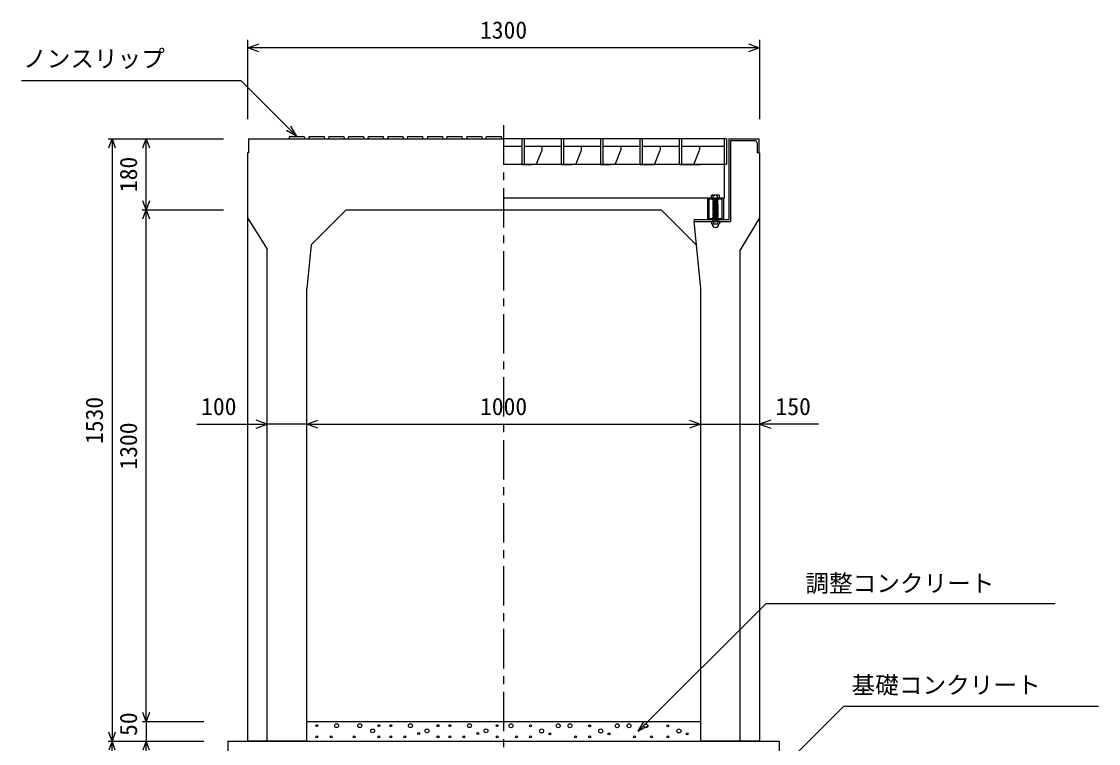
# Model space of a CAD drawing. Units: millimetres, scale not verified. Extents: x -16800 to 16800, y -5940 to 5940.
# Drawn here: x 1676 to 4411, y -2003 to -169 of the extents above; entities that cross this region are included whole.
import ezdxf
from ezdxf.enums import TextEntityAlignment as Align

# ---------------------------------------------------------------- set-up
doc = ezdxf.new("R2010")
doc.units = ezdxf.units.MM
doc.header["$LTSCALE"] = 20
doc.linetypes.add('CHAIN1', pattern=[8, 5, -1, 1, -1])
doc.linetypes.add('DOTTED', pattern=[1.75, 0.25, -1.5])
for name, color, linetype, lineweight in [('0-0_DIM', 7, 'Continuous', 25), ('0-2_HATCH', 6, 'Continuous', 25), ('0-5_OUTLINE', 3, 'Continuous', 25)]:
    doc.layers.add(name, color=color, linetype=linetype, lineweight=lineweight)
doc.styles.add('ＭＳ ゴシック', font='')
doc.styles.get('ＭＳ ゴシック').set_extended_font_data('MS Gothic')

msp = doc.modelspace()

# ---------------------------------------------------------------- linework, layer by layer
at = {"layer": '0-0_DIM'}
for p, q in [((2250.08, -215.32), (2250.08, -417.06)), ((3550.08, -215.32), (3550.08, -417.06)), ((3550.08, -235.32), (2250.08, -235.32)), ((1675.9, -318.36), (2232.79, -318.36)), ((2375, -460.58), (2232.79, -318.36)), ((2375, -460.58), (2360, -434.6)), ((2375, -460.58), (2349.02, -445.58)), ((1895.8, -467.06), (2189.13, -467.06)), ((1905.8, -467.06), (1905.8, -1997.06)), ((1992.46, -647.06), (1992.46, -467.06)), ((1982.46, -647.06), (2189.13, -647.06)), ((1992.46, -1947.06), (1992.46, -647.06)), ((2121.31, -1191.85), (2300, -1191.85)), ((2400, -1191.85), (2300, -1191.85)), ((2400, -1191.85), (3400, -1191.85)), ((3400, -1191.85), (3550, -1191.85)), ((3700, -1191.85), (3550, -1191.85)), ((3241.92, -1972.06), (3566.38, -1647.6)), ((3566.38, -1647.6), (4300.73, -1647.6)), ((3763.65, -1908.41), (3600, -2072.06)), ((3763.65, -1908.41), (4410.53, -1908.41)), ((1982.46, -1947.06), (2139.13, -1947.06)), ((1992.46, -1947.06), (1992.46, -1997.06)), ((3241.92, -1972.06), (3256.92, -1946.08)), ((3241.92, -1972.06), (3267.9, -1957.06)), ((1895.8, -1997.06), (2139.13, -1997.06)), ((1905.8, -2147.06), (1905.8, -1997.06)), ((1992.46, -2047.06), (1992.46, -1997.06))]:
    msp.add_line(p, q, dxfattribs=at)
at = {"layer": '0-0_DIM', "linetype": 'CHAIN1'}
msp.add_line((2900, -432.06), (2900, -2347.06), dxfattribs=at)
at = {"layer": '0-0_DIM'}
for points in [[(2278.3, -245.58), (2250.11, -235.32), (2278.3, -225.06)], [(3521.92, -225.06), (3550.11, -235.32), (3521.92, -245.58)], [(1897.59, -489.62), (1905.8, -467.06), (1914.01, -489.62)], [(1984.26, -489.62), (1992.46, -467.06), (2000.67, -489.62)], [(2000.67, -624.51), (1992.46, -647.06), (1984.26, -624.51)], [(1984.26, -669.62), (1992.46, -647.06), (2000.67, -669.62)], [(2271.81, -1202.11), (2300, -1191.85), (2271.81, -1181.59)], [(2428.19, -1202.11), (2400, -1191.85), (2428.19, -1181.59)], [(3371.81, -1181.59), (3400, -1191.85), (3371.81, -1202.11)], [(3578.19, -1181.59), (3550, -1191.85), (3578.19, -1202.11)], [(2000.67, -1924.51), (1992.46, -1947.06), (1984.26, -1924.51)], [(1914.01, -1974.51), (1905.8, -1997.06), (1897.59, -1974.51)], [(1914.01, -2019.62), (1905.8, -1997.06), (1897.59, -2019.62)], [(2000.67, -2019.62), (1992.46, -1997.06), (1984.26, -2019.62)]]:
    msp.add_lwpolyline(points, dxfattribs=at)
at = {"layer": '0-2_HATCH'}
for p, q in [((2356, -460.58), (2355, -467.08)), ((2406, -460.58), (2405, -467.08)), ((2456, -460.58), (2455, -467.08)), ((2506.5, -460.58), (2505.5, -467.08)), ((2556, -460.58), (2555, -467.08)), ((2606.5, -460.58), (2605.5, -467.08)), ((2656, -460.58), (2655, -467.08)), ((2706.5, -460.56), (2705.5, -467.06)), ((2756, -460.58), (2755, -467.08)), ((2806.5, -460.56), (2805.5, -467.06)), ((2856, -460.58), (2855, -467.08)), ((3466, -467.06), (2900, -467.06)), ((2947, -486.06), (2900, -486.06)), ((2947, -532.06), (2947, -467.06)), ((2953, -532.06), (2953, -467.06)), ((3047, -486.06), (2953, -486.06)), ((3047, -532.06), (3047, -467.06)), ((3053, -532.06), (3053, -467.06)), ((3147, -486.06), (3053, -486.06)), ((3147, -532.06), (3147, -467.06)), ((3153, -532.06), (3153, -467.06)), ((3247, -486.06), (3153, -486.06)), ((3247, -532.06), (3247, -467.06)), ((3253, -532.06), (3253, -467.06)), ((3347, -486.06), (3253, -486.06)), ((3347, -532.06), (3347, -467.06)), ((3353, -532.06), (3353, -467.06)), ((3460, -486.06), (3353, -486.06)), ((3460, -467.06), (3460, -617.06)), ((3466, -467.06), (3466, -532.06)), ((3472, -467.06), (3472, -672.06)), ((3476.5, -471.56), (3476.5, -676.56)), ((3538, -471.56), (3476.5, -471.56)), ((3543.5, -477.06), (3543.5, -502.06)), ((2983, -532.06), (2997.57, -495.64)), ((3083, -532.06), (3097.57, -495.64)), ((3183, -532.06), (3197.57, -495.64)), ((3383, -532.06), (3397.57, -495.64)), ((3548, -502.06), (3543.5, -502.06)), ((3466, -532.06), (2900, -532.06)), ((2947, -532.06), (2972, -532.06)), ((3047, -532.06), (3072, -532.06)), ((3147, -532.06), (3172, -532.06)), ((3247, -532.06), (3272, -532.06)), ((3347, -532.06), (3388, -532.06)), ((3353, -532.06), (3399, -532.06)), ((3460, -617.06), (2900, -617.06)), ((3418, -620.06), (3418, -669.06)), ((3455, -617.06), (3421, -617.06)), ((3429.5, -609.56), (3427.5, -611.06)), ((3427.5, -617.06), (3427.5, -611.06)), ((3448.5, -617.06), (3427.5, -617.06)), ((3427.83, -610.79), (3429.5, -609.56)), ((3446.5, -609.56), (3429.5, -609.56)), ((3431.5, -617.06), (3444.5, -617.06)), ((3431.5, -618.06), (3432.5, -617.06)), ((3432.5, -619.06), (3431.5, -618.06)), ((3431.5, -620.06), (3432.5, -619.06)), ((3432.5, -621.06), (3431.5, -620.06)), ((3431.5, -622.06), (3432.5, -621.06)), ((3444.5, -621.06), (3431.5, -622.06)), ((3432.5, -623.06), (3431.5, -622.06)), ((3431.5, -624.06), (3432.5, -623.06)), ((3444.5, -623.06), (3431.5, -624.06)), ((3432.5, -625.06), (3431.5, -624.06)), ((3431.5, -626.06), (3432.5, -625.06)), ((3444.5, -625.06), (3431.5, -626.06)), ((3432.5, -627.06), (3431.5, -626.06)), ((3431.5, -628.06), (3432.5, -627.06)), ((3444.5, -627.06), (3431.5, -628.06)), ((3432.5, -629.06), (3431.5, -628.06)), ((3432.5, -617.06), (3432.5, -611.06)), ((3443.5, -617.06), (3443.5, -611.06)), ((3443.5, -618.06), (3444.5, -617.06)), ((3444.5, -619.06), (3443.5, -618.06)), ((3443.5, -622.06), (3444.5, -621.06)), ((3444.5, -623.06), (3443.5, -622.06)), ((3443.5, -624.06), (3444.5, -623.06)), ((3444.5, -625.06), (3443.5, -624.06)), ((3443.5, -626.06), (3444.5, -625.06)), ((3444.5, -627.06), (3443.5, -626.06)), ((3448.17, -610.79), (3446.5, -609.56)), ((3448.5, -617.06), (3448.5, -611.06)), ((3458, -620.06), (3458, -669.06)), ((3444.5, -629.06), (3431.5, -630.06)), ((3431.5, -630.06), (3432.5, -629.06)), ((3444.5, -631.06), (3431.5, -632.06)), ((3432.5, -633.06), (3431.5, -632.06)), ((3444.5, -633.06), (3431.5, -634.06)), ((3431.5, -634.06), (3432.5, -633.06)), ((3432.5, -635.06), (3431.5, -634.06)), ((3444.5, -635.06), (3431.5, -636.06)), ((3431.5, -636.06), (3432.5, -635.06)), ((3432.5, -637.06), (3431.5, -636.06)), ((3444.5, -637.06), (3431.5, -638.06)), ((3431.5, -638.06), (3432.5, -637.06)), ((3432.5, -639.06), (3431.5, -638.06)), ((3444.5, -639.06), (3431.5, -640.06)), ((3431.5, -640.06), (3432.5, -639.06)), ((3432.5, -641.06), (3431.5, -640.06)), ((3444.5, -641.06), (3431.5, -642.06)), ((3431.5, -642.06), (3432.5, -641.06)), ((3432.5, -643.06), (3431.5, -642.06)), ((3444.5, -643.06), (3431.5, -644.06)), ((3431.5, -644.06), (3432.5, -643.06)), ((3432.5, -645.06), (3431.5, -644.06)), ((3444.5, -645.06), (3431.5, -646.06)), ((3431.5, -646.06), (3432.5, -645.06)), ((3432.5, -647.06), (3431.5, -646.06)), ((3444.5, -647.06), (3431.5, -648.06)), ((3431.5, -648.06), (3432.5, -647.06)), ((3432.5, -649.06), (3431.5, -648.06)), ((3444.5, -649.06), (3431.5, -650.06)), ((3431.5, -650.06), (3432.5, -649.06)), ((3432.5, -651.06), (3431.5, -650.06)), ((3444.5, -651.06), (3431.5, -652.06)), ((3431.5, -652.06), (3432.5, -651.06)), ((3432.5, -653.06), (3431.5, -652.06)), ((3444.5, -653.06), (3431.5, -654.06)), ((3431.5, -654.06), (3432.5, -653.06)), ((3432.5, -655.06), (3431.5, -654.06)), ((3444.5, -655.06), (3431.5, -656.06)), ((3431.5, -656.06), (3432.5, -655.06)), ((3432.5, -657.06), (3431.5, -656.06)), ((3443.5, -630.06), (3444.5, -629.06)), ((3444.5, -631.06), (3443.5, -630.06)), ((3443.5, -632.06), (3444.5, -631.06)), ((3444.5, -633.06), (3443.5, -632.06)), ((3443.5, -634.06), (3444.5, -633.06)), ((3443.5, -634.06), (3444.5, -635.06)), ((3443.5, -636.06), (3444.5, -635.06)), ((3443.5, -636.06), (3444.5, -637.06)), ((3443.5, -638.06), (3444.5, -637.06)), ((3443.5, -638.06), (3444.5, -639.06)), ((3443.5, -640.06), (3444.5, -639.06)), ((3443.5, -640.06), (3444.5, -641.06)), ((3443.5, -642.06), (3444.5, -641.06)), ((3443.5, -642.06), (3444.5, -643.06)), ((3443.5, -644.06), (3444.5, -643.06)), ((3443.5, -644.06), (3444.5, -645.06)), ((3443.5, -646.06), (3444.5, -645.06)), ((3443.5, -646.06), (3444.5, -647.06)), ((3443.5, -648.06), (3444.5, -647.06)), ((3443.5, -648.06), (3444.5, -649.06)), ((3443.5, -650.06), (3444.5, -649.06)), ((3443.5, -650.06), (3444.5, -651.06)), ((3443.5, -652.06), (3444.5, -651.06)), ((3443.5, -652.06), (3444.5, -653.06)), ((3443.5, -654.06), (3444.5, -653.06)), ((3443.5, -654.06), (3444.5, -655.06)), ((3443.5, -656.06), (3444.5, -655.06)), ((3443.5, -656.06), (3444.5, -657.06)), ((3382.95, -676.56), (3476.5, -676.56)), ((3382.95, -676.56), (3388.89, -735.95)), ((3455, -672.06), (3421, -672.06)), ((3428.66, -676.56), (3427.79, -677.21)), ((3427.79, -677.21), (3427.79, -682.4)), ((3429.49, -683.37), (3427.79, -682.4)), ((3447.34, -676.56), (3428.66, -676.56)), ((3429.49, -683.69), (3429.49, -683.37)), ((3446.51, -683.37), (3429.49, -683.37)), ((3444.5, -657.06), (3431.5, -658.06)), ((3431.5, -658.06), (3432.5, -657.06)), ((3432.5, -659.06), (3431.5, -658.06)), ((3444.5, -659.06), (3431.5, -660.06)), ((3431.5, -660.06), (3432.5, -659.06)), ((3432.5, -661.06), (3431.5, -660.06)), ((3444.5, -661.07), (3431.5, -662.07)), ((3431.5, -662.07), (3432.5, -661.07)), ((3432.5, -663.07), (3431.5, -662.07)), ((3444.51, -663.07), (3431.51, -664.07)), ((3431.51, -664.07), (3432.51, -663.07)), ((3432.51, -665.07), (3431.51, -664.07)), ((3444.51, -665.07), (3431.51, -666.07)), ((3431.51, -666.07), (3432.51, -665.07)), ((3432.51, -667.07), (3431.51, -666.07)), ((3444.51, -667.07), (3431.51, -668.07)), ((3431.51, -668.07), (3432.51, -667.07)), ((3432.51, -669.07), (3431.51, -668.07)), ((3431.51, -670.07), (3432.51, -669.07)), ((3432.51, -671.07), (3431.51, -670.07)), ((3431.51, -672.08), (3432.51, -671.08)), ((3432.51, -673.08), (3431.51, -672.08)), ((3431.51, -676.07), (3432.51, -675.07)), ((3432, -676.56), (3431.51, -676.07)), ((3431.52, -674.08), (3432.52, -673.08)), ((3432.52, -675.08), (3431.52, -674.08)), ((3432.9, -677.21), (3432.9, -682.4)), ((3443.1, -677.21), (3443.1, -682.4)), ((3443.5, -658.06), (3444.5, -657.06)), ((3443.5, -658.06), (3444.5, -659.06)), ((3443.5, -660.06), (3444.5, -659.06)), ((3443.5, -660.06), (3444.5, -661.07)), ((3443.5, -662.07), (3444.5, -661.07)), ((3443.5, -662.07), (3444.51, -663.07)), ((3443.51, -664.07), (3444.51, -663.07)), ((3443.51, -664.07), (3444.51, -665.07)), ((3443.51, -666.07), (3444.51, -665.07)), ((3443.51, -666.07), (3444.51, -667.07)), ((3443.51, -668.07), (3444.51, -667.07)), ((3443.51, -668.07), (3444.51, -669.07)), ((3443.51, -670.07), (3444.51, -669.07)), ((3443.51, -670.07), (3444.52, -671.08)), ((3443.51, -676.07), (3444.51, -675.07)), ((3443.51, -676.07), (3444, -676.56)), ((3443.52, -672.08), (3444.52, -671.08)), ((3443.52, -672.08), (3444.52, -673.08)), ((3443.52, -674.08), (3444.52, -673.08)), ((3443.52, -674.08), (3444.52, -675.08)), ((3446.51, -683.37), (3448.21, -682.4)), ((3446.51, -683.69), (3446.51, -683.37)), ((3447.34, -676.56), (3448.21, -677.21)), ((3448.21, -677.21), (3448.21, -682.4)), ((3446.51, -683.69), (3429.49, -683.69))]:
    msp.add_line(p, q, dxfattribs=at)
at = {"layer": '0-2_HATCH', "linetype": 'DOTTED'}
for p, q in [((3444.5, -617.06), (3431.5, -618.06)), ((3444.5, -619.06), (3431.5, -620.06)), ((3444.51, -669.07), (3431.51, -670.07)), ((3444.52, -671.08), (3431.51, -672.08)), ((3444.51, -675.07), (3431.51, -676.07)), ((3444.52, -673.08), (3431.52, -674.08)), ((3432, -676.56), (3444, -676.56))]:
    msp.add_line(p, q, dxfattribs=at)
at = {"layer": '0-2_HATCH'}
for points in [[(2356, -460.58), (2394, -460.58), (2395, -467.08)], [(2406, -460.58), (2444, -460.58), (2445, -467.08)], [(2456, -460.58), (2494, -460.58), (2495, -467.08)], [(2506.5, -460.58), (2544.5, -460.58), (2545.5, -467.08)], [(2556, -460.58), (2594, -460.58), (2595, -467.08)], [(2606.5, -460.58), (2644.5, -460.58), (2645.5, -467.08)], [(2656, -460.58), (2694, -460.58), (2695, -467.08)], [(2706.5, -460.56), (2744.5, -460.56), (2745.5, -467.06)], [(2756, -460.58), (2794, -460.58), (2795, -467.08)], [(2806.5, -460.56), (2844.5, -460.56), (2845.5, -467.06)], [(2856, -460.58), (2894, -460.58), (2895, -467.08)], [(3253, -532.06), (3283, -532.06), (3297.57, -495.64)], [(3444.5, -621.06), (3443.5, -620.06), (3444.5, -619.06)], [(3444.5, -629.06), (3443.5, -628.06), (3444.5, -627.06)], [(3431.5, -632.06), (3432.5, -631.06), (3431.5, -630.06)], [(3385, -676.56), (3385, -672.06), (3472, -672.06)]]:
    msp.add_lwpolyline(points, dxfattribs=at)
msp.add_lwpolyline([(3421.2, -620.26), (3421.2, -668.86), (3454.8, -668.86), (3454.8, -620.26)], close=True, dxfattribs=at)
for centre, radius in [((2426.01, -1957.75), 2.5), ((2475.91, -1957.75), 5), ((2534.8, -1957.75), 5), ((2567.58, -1970.88), 5), ((2583.47, -1957.75), 2.5), ((2613.47, -1957.75), 2.5), ((2663.38, -1957.75), 5), ((2705.43, -1970.88), 5), ((2733.47, -1957.75), 2.5), ((2763.47, -1957.75), 2.5), ((2813.38, -1957.75), 5), ((2855.43, -1970.88), 5), ((2883.47, -1957.75), 2.5), ((2918.64, -1958.04), 5), ((2968.54, -1958.04), 2.5), ((2996.58, -1971.17), 5), ((3038.64, -1958.04), 5), ((3068.64, -1958.04), 5), ((3118.54, -1958.04), 2.5), ((3146.58, -1971.17), 5), ((3188.64, -1958.04), 5), ((3218.64, -1958.04), 5), ((3261.37, -1958.04), 5), ((3317.08, -1958.04), 2.5), ((3345.12, -1971.17), 5), ((2426.01, -1985.77), 2.5), ((2461.89, -1985.77), 2.5), ((2520.78, -1985.77), 2.5), ((2583.47, -1985.77), 2.5), ((2613.47, -1985.77), 2.5), ((2649.36, -1985.77), 2.5), ((2684.4, -1977.89), 2.5), ((2733.47, -1985.77), 2.5), ((2763.47, -1985.77), 2.5), ((2799.36, -1985.77), 2.5), ((2834.4, -1977.89), 2.5), ((2883.47, -1985.77), 2.5), ((2932.66, -1986.05), 2.5), ((2968.54, -1986.05), 2.5), ((3017.61, -1978.17), 2.5), ((3082.66, -1986.05), 2.5), ((3118.54, -1986.05), 2.5), ((3167.61, -1978.17), 2.5), ((3232.66, -1986.05), 2.5), ((3275.39, -1986.05), 2.5), ((3317.08, -1986.05), 2.5), ((3366.14, -1978.17), 2.5)]:
    msp.add_circle(centre, radius, dxfattribs=at)
for centre, radius, start, end in [((2988.38, -491.96), 9.9, 338.19859, 36.58107), ((3088.38, -491.96), 9.9, 338.19859, 36.58107), ((3188.38, -491.96), 9.9, 338.19859, 36.58107), ((3288.38, -491.96), 9.9, 338.19859, 36.58107), ((3388.38, -491.96), 9.9, 338.19859, 36.58107), ((3538, -477.06), 5.5, 0, 90), ((3421, -620.06), 3, 90, 180), ((3430, -613.69), 3.62, 46.39563, 133.60437), ((3438, -625.69), 15.62, 69.39075, 110.60925), ((3446, -613.69), 3.62, 46.39563, 133.60437), ((3455, -620.06), 3, 0, 90), ((3421, -669.06), 3, 180, 270), ((3430.35, -681.91), 5.35, 61.49832, 118.50684), ((3430.35, -677.7), 5.35, 241.49843, 298.50089), ((3438, -696.98), 20.42, 75.52621, 104.47362), ((3438, -662.63), 20.42, 255.52638, 284.47374), ((3445.65, -681.91), 5.35, 61.49231, 118.50169), ((3445.65, -677.7), 5.35, 241.49989, 298.5), ((3455, -669.06), 3, 270, 0), ((3438, -683.69), 8.19, 180, 359.99995)]:
    msp.add_arc(centre, radius, start, end, dxfattribs=at)
at = {"layer": '0-5_OUTLINE'}
for p, q in [((2252, -467.06), (2900, -467.06)), ((2252, -467.06), (2252, -502.06)), ((3472, -467.06), (3548, -467.06)), ((3548, -467.06), (3548, -502.06)), ((2250, -502.06), (2250, -1997.06)), ((2252, -502.06), (2250, -502.06)), ((3550, -502.06), (3548, -502.06)), ((3550, -502.06), (3550, -1997.06)), ((2500, -647.06), (2411.11, -735.95)), ((2250, -667.06), (2300, -747.06)), ((2411.11, -735.95), (2400, -847.06)), ((3388.89, -735.95), (3400, -847.06)), ((2300, -1997.06), (2300, -747.06)), ((2400, -1997.06), (2400, -847.06)), ((3400, -847.06), (3400, -1997.06)), ((2400, -1947.06), (3400, -1947.06)), ((2200, -1997.06), (2200, -2147.06)), ((2200, -1997.06), (3600, -1997.06)), ((2400, -1997.06), (2250, -1997.06)), ((3550, -1997.06), (3400, -1997.06)), ((3600, -1997.06), (3600, -2147.06))]:
    msp.add_line(p, q, dxfattribs=at)
for points in [[(2500, -647.06), (3300, -647.06), (3388.89, -735.95)], [(3550, -667.06), (3500, -750.4), (3500, -1997.06)]]:
    msp.add_lwpolyline(points, dxfattribs=at)

# ---------------------------------------------------------------- texts
at = {"layer": '0-0_DIM', "style": 'ＭＳ ゴシック'}
for s, p in [('1300', (2840.08, -225.32)), ('ノンスリップ', (1679.75, -298.18)), ('100', (2131.95, -1181.85)), ('1000', (2840.08, -1181.85)), ('150', (3590.43, -1181.85)), ('調整コンクリート', (3666.38, -1631.18)), ('基礎コンクリート', (3783.65, -1889.67))]:
    msp.add_text(s, height=43.99, dxfattribs=at).set_placement(p, align=Align.BOTTOM_LEFT)
for s, p in [('180', (1982.46, -602.06)), ('1530', (1895.8, -1242.06)), ('1300', (1982.46, -1307.06)), ('50', (1982.46, -1983.74))]:
    msp.add_text(s, height=43.99, rotation=90, dxfattribs=at).set_placement(p, align=Align.BOTTOM_LEFT)

doc.saveas('drawing.dxf')
